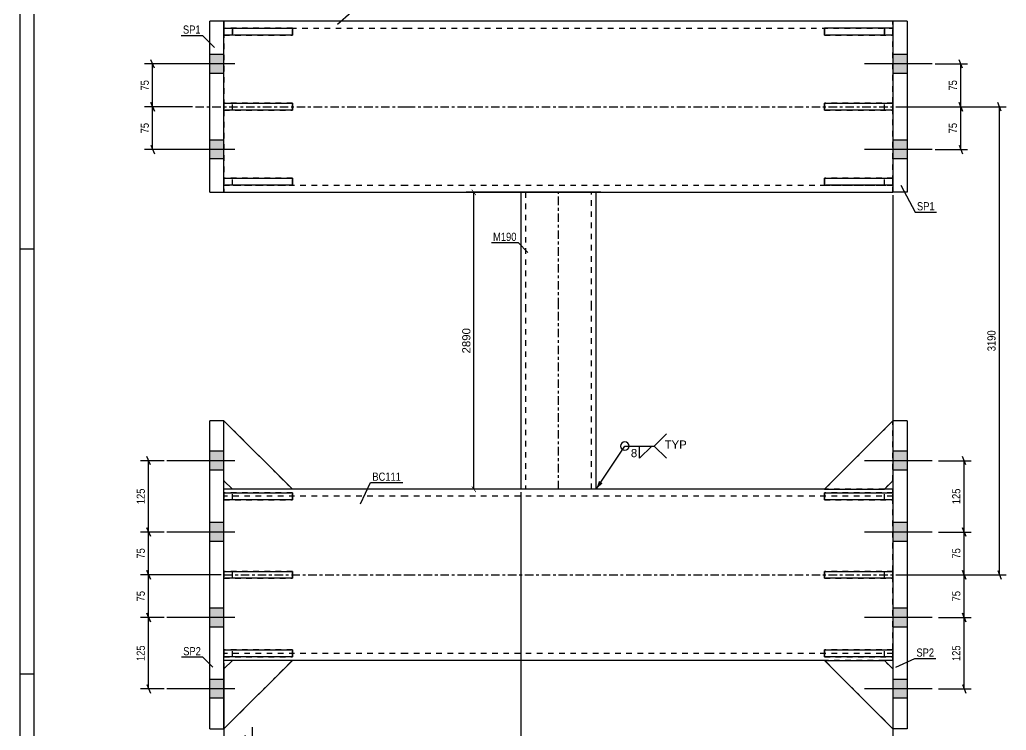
# Model space of a CAD drawing. Header units: millimetres. Extents: x 0 to 841, y 0 to 594.
# Drawn here: x 0 to 346, y 129.4 to 378.5 of the extents above; entities that cross this region are included whole.
import ezdxf

# ---------------------------------------------------------------- set-up
doc = ezdxf.new("R2010")
doc.units = ezdxf.units.MM
doc.linetypes.add('DXK_LINE_DOT2', pattern=[3.9198, 1.9599, -1.9599])
doc.linetypes.add('DXK_LINE_DOT3', pattern=[5.9187, 2.979, -0.9799, 0.9799, -0.9799])
doc.styles.add('Arial', font='ARIAL.TTF', dxfattribs={"height": 0.2})
doc.styles.add('Arial Narrow', font='ARIALN.TTF', dxfattribs={"height": 0.2})

# ---------------------------------------------------------------- blocks, each defined once
blk = doc.blocks.new('Unknown-389632061-1163')
at = {"color": 5, "linetype": 'Continuous'}
for p, q in [((0, 594), (0, 0)), ((5, 589), (5, 5)), ((5, 298), (0, 298)), ((5, 149), (0, 149))]:
    blk.add_line(p, q, dxfattribs=at)
blk = doc.blocks.new('Part-389632061-2436 - 2425')
at = {"color": 2, "linetype": 'Continuous'}
for p, q in [((282.21, 185.08), (306.21, 185.08)), ((282.21, 182.68), (282.21, 185.08)), ((306.21, 185.08), (306.21, 182.68)), ((306.21, 182.68), (282.21, 182.68))]:
    blk.add_line(p, q, dxfattribs=at)
at = {"color": 7, "linetype": 'DXK_LINE_DOT2'}
blk.add_line((303.21, 182.68), (303.21, 185.08), dxfattribs=at)
blk = doc.blocks.new('Part-389632061-2581 - 2425')
at = {"color": 2, "linetype": 'Continuous'}
for p, q in [((71.61, 375.48), (95.61, 375.48)), ((71.61, 375.48), (71.61, 373.08)), ((95.61, 375.48), (95.61, 373.08)), ((95.61, 373.08), (71.61, 373.08))]:
    blk.add_line(p, q, dxfattribs=at)
at = {"color": 7, "linetype": 'DXK_LINE_DOT2'}
blk.add_line((74.61, 373.08), (74.61, 375.48), dxfattribs=at)
blk = doc.blocks.new('Part-389632061-2570 - 2425')
at = {"color": 7, "linetype": 'DXK_LINE_DOT2'}
for p, q in [((95.61, 375.48), (71.61, 375.48)), ((71.61, 375.48), (71.61, 373.08)), ((74.61, 375.48), (74.61, 373.08)), ((95.61, 373.08), (95.61, 375.48)), ((71.61, 373.08), (95.61, 373.08))]:
    blk.add_line(p, q, dxfattribs=at)
blk = doc.blocks.new('Part-389632061-2511 - 2425')
at = {"color": 7, "linetype": 'DXK_LINE_DOT2'}
for p, q in [((95.61, 157.58), (71.61, 157.58)), ((71.61, 157.58), (71.61, 155.18)), ((74.61, 155.18), (74.61, 157.58)), ((95.61, 155.18), (95.61, 157.58)), ((71.61, 155.18), (95.61, 155.18))]:
    blk.add_line(p, q, dxfattribs=at)
blk = doc.blocks.new('Part-389632061-2431 - 2425')
at = {"color": 2, "linetype": 'Continuous'}
for p, q in [((282.21, 212.58), (306.21, 212.58)), ((282.21, 210.18), (282.21, 212.58)), ((306.21, 212.58), (306.21, 210.18)), ((306.21, 210.18), (282.21, 210.18))]:
    blk.add_line(p, q, dxfattribs=at)
at = {"color": 7, "linetype": 'DXK_LINE_DOT2'}
blk.add_line((303.21, 210.18), (303.21, 212.58), dxfattribs=at)
blk = doc.blocks.new('Part-389632061-2441 - 2425')
at = {"color": 2, "linetype": 'Continuous'}
for p, q in [((66.61, 317.98), (66.61, 377.98)), ((71.61, 377.98), (66.61, 377.98)), ((71.61, 317.98), (71.61, 377.98)), ((66.61, 317.98), (71.61, 317.98))]:
    blk.add_line(p, q, dxfattribs=at)
blk = doc.blocks.new('Part-389632061-2446 - 2425')
at = {"color": 2, "linetype": 'Continuous'}
for p, q in [((66.61, 129.88), (66.61, 237.88)), ((71.61, 237.88), (66.61, 237.88)), ((71.61, 129.88), (71.61, 237.88)), ((66.61, 129.88), (71.61, 129.88))]:
    blk.add_line(p, q, dxfattribs=at)
blk = doc.blocks.new('Part-389632061-2563 - 2425')
at = {"color": 2, "linetype": 'Continuous'}
for p, q in [((74.61, 213.88), (71.61, 213.88)), ((135.61, 213.88), (95.61, 213.88)), ((242.11, 213.88), (135.71, 213.88)), ((282.21, 213.88), (242.21, 213.88)), ((306.21, 213.88), (303.21, 213.88)), ((74.61, 153.88), (71.61, 153.88)), ((135.61, 153.88), (95.61, 153.88)), ((242.11, 153.88), (135.71, 153.88)), ((282.21, 153.88), (242.21, 153.88)), ((306.21, 153.88), (303.21, 153.88))]:
    blk.add_line(p, q, dxfattribs=at)
at = {"color": 7, "linetype": 'DXK_LINE_DOT2'}
for p, q in [((71.61, 153.88), (71.61, 213.88)), ((135.61, 211.48), (71.61, 211.48)), ((95.61, 213.88), (74.61, 213.88)), ((242.11, 211.48), (135.71, 211.48)), ((306.21, 211.48), (242.21, 211.48)), ((303.21, 213.88), (282.21, 213.88)), ((306.21, 153.88), (306.21, 213.88)), ((135.61, 156.28), (71.61, 156.28)), ((242.11, 156.28), (135.71, 156.28)), ((306.21, 156.28), (242.21, 156.28)), ((95.61, 153.88), (74.61, 153.88)), ((303.21, 153.88), (282.21, 153.88))]:
    blk.add_line(p, q, dxfattribs=at)
at = {"color": 7, "linetype": 'DXK_LINE_DOT3'}
for p, q in [((71.61, 183.88), (135.61, 183.88)), ((135.71, 183.88), (242.11, 183.88)), ((242.21, 183.88), (306.21, 183.88))]:
    blk.add_line(p, q, dxfattribs=at)
blk = doc.blocks.new('Part-389632061-2510 - 2425')
at = {"color": 7, "linetype": 'DXK_LINE_DOT2'}
for p, q in [((95.61, 212.58), (71.61, 212.58)), ((71.61, 212.58), (71.61, 210.18)), ((74.61, 210.18), (74.61, 212.58)), ((95.61, 210.18), (95.61, 212.58)), ((71.61, 210.18), (95.61, 210.18))]:
    blk.add_line(p, q, dxfattribs=at)
blk = doc.blocks.new('Part-389632061-2451 - 2425')
at = {"color": 2, "linetype": 'Continuous'}
for p, q in [((311.21, 377.98), (306.21, 377.98)), ((306.21, 377.98), (306.21, 317.98)), ((311.21, 377.98), (311.21, 317.98)), ((311.21, 317.98), (306.21, 317.98))]:
    blk.add_line(p, q, dxfattribs=at)
blk = doc.blocks.new('Part-389632061-2516 - 2425')
at = {"color": 2, "linetype": 'Continuous'}
for p, q in [((282.21, 349.18), (306.21, 349.18)), ((282.21, 346.78), (282.21, 349.18)), ((306.21, 346.78), (282.21, 346.78)), ((306.21, 349.18), (306.21, 346.78))]:
    blk.add_line(p, q, dxfattribs=at)
at = {"color": 7, "linetype": 'DXK_LINE_DOT2'}
blk.add_line((303.21, 346.78), (303.21, 349.18), dxfattribs=at)
blk = doc.blocks.new('Part-389632061-2456 - 2425')
at = {"color": 2, "linetype": 'Continuous'}
for p, q in [((311.21, 237.88), (306.21, 237.88)), ((306.21, 237.88), (306.21, 129.88)), ((311.21, 237.88), (311.21, 129.88)), ((311.21, 129.88), (306.21, 129.88))]:
    blk.add_line(p, q, dxfattribs=at)
blk = doc.blocks.new('Part-389632061-2568 - 2425')
at = {"color": 2, "linetype": 'Continuous'}
for p, q in [((135.61, 377.98), (71.61, 377.98)), ((242.11, 377.98), (135.71, 377.98)), ((306.21, 377.98), (242.21, 377.98)), ((71.61, 317.98), (135.61, 317.98)), ((135.71, 317.98), (242.11, 317.98)), ((242.21, 317.98), (306.21, 317.98))]:
    blk.add_line(p, q, dxfattribs=at)
at = {"color": 7, "linetype": 'DXK_LINE_DOT2'}
for p, q in [((71.61, 377.98), (71.61, 317.98)), ((306.21, 317.98), (306.21, 377.98)), ((71.61, 375.58), (135.61, 375.58)), ((135.71, 375.58), (242.11, 375.58)), ((242.21, 375.58), (306.21, 375.58)), ((135.61, 320.38), (71.61, 320.38)), ((242.11, 320.38), (135.71, 320.38)), ((306.21, 320.38), (242.21, 320.38))]:
    blk.add_line(p, q, dxfattribs=at)
at = {"color": 7, "linetype": 'DXK_LINE_DOT3'}
for p, q in [((61.61, 347.98), (135.61, 347.98)), ((135.71, 347.98), (242.11, 347.98)), ((242.21, 347.98), (316.21, 347.98))]:
    blk.add_line(p, q, dxfattribs=at)
blk = doc.blocks.new('Part-389632061-2521 - 2425')
at = {"color": 2, "linetype": 'Continuous'}
for p, q in [((306.21, 375.48), (282.21, 375.48)), ((282.21, 373.08), (282.21, 375.48)), ((306.21, 375.48), (306.21, 373.08)), ((306.21, 373.08), (282.21, 373.08))]:
    blk.add_line(p, q, dxfattribs=at)
at = {"color": 7, "linetype": 'DXK_LINE_DOT2'}
blk.add_line((303.21, 373.08), (303.21, 375.48), dxfattribs=at)
blk = doc.blocks.new('Part-389632061-2461 - 2425')
at = {"color": 2, "linetype": 'Continuous'}
for p, q in [((175.71, 317.98), (175.71, 277.98)), ((202.11, 277.98), (202.11, 317.98)), ((175.71, 277.88), (175.71, 213.88)), ((202.11, 213.88), (202.11, 277.88))]:
    blk.add_line(p, q, dxfattribs=at)
at = {"color": 7, "linetype": 'DXK_LINE_DOT2'}
for p, q in [((202.11, 317.98), (175.71, 317.98)), ((177.31, 317.98), (177.31, 277.98)), ((200.51, 277.98), (200.51, 317.98)), ((177.31, 277.88), (177.31, 213.88)), ((200.51, 213.88), (200.51, 277.88)), ((202.11, 213.88), (175.71, 213.88))]:
    blk.add_line(p, q, dxfattribs=at)
at = {"color": 7, "linetype": 'DXK_LINE_DOT3'}
for p, q in [((188.91, 277.98), (188.91, 317.98)), ((188.91, 213.88), (188.91, 277.88))]:
    blk.add_line(p, q, dxfattribs=at)
blk = doc.blocks.new('Part-389632061-2466 - 2425')
at = {"color": 2, "linetype": 'Continuous'}
for p, q in [((282.21, 157.58), (306.21, 157.58)), ((282.21, 155.18), (282.21, 157.58)), ((306.21, 157.58), (306.21, 155.18)), ((306.21, 155.18), (282.21, 155.18))]:
    blk.add_line(p, q, dxfattribs=at)
at = {"color": 7, "linetype": 'DXK_LINE_DOT2'}
blk.add_line((303.21, 155.18), (303.21, 157.58), dxfattribs=at)
blk = doc.blocks.new('Part-389632061-2467 - 2425')
at = {"color": 7, "linetype": 'DXK_LINE_DOT2'}
for p, q in [((306.21, 185.08), (282.21, 185.08)), ((282.21, 185.08), (282.21, 182.68)), ((303.21, 182.68), (303.21, 185.08)), ((306.21, 182.68), (306.21, 185.08)), ((282.21, 182.68), (306.21, 182.68))]:
    blk.add_line(p, q, dxfattribs=at)
blk = doc.blocks.new('Part-389632061-2468 - 2425')
at = {"color": 7, "linetype": 'DXK_LINE_DOT2'}
for p, q in [((306.21, 212.58), (282.21, 212.58)), ((282.21, 212.58), (282.21, 210.18)), ((303.21, 210.18), (303.21, 212.58)), ((306.21, 210.18), (306.21, 212.58)), ((282.21, 210.18), (306.21, 210.18))]:
    blk.add_line(p, q, dxfattribs=at)
blk = doc.blocks.new('Part-389632061-2469 - 2425')
at = {"color": 7, "linetype": 'DXK_LINE_DOT2'}
for p, q in [((306.21, 157.58), (282.21, 157.58)), ((282.21, 157.58), (282.21, 155.18)), ((303.21, 155.18), (303.21, 157.58)), ((306.21, 155.18), (306.21, 157.58)), ((282.21, 155.18), (306.21, 155.18))]:
    blk.add_line(p, q, dxfattribs=at)
blk = doc.blocks.new('Part-389632061-2534 - 2425')
at = {"color": 2, "linetype": 'Continuous'}
for p, q in [((71.61, 346.78), (71.61, 349.18)), ((71.61, 349.18), (95.61, 349.18)), ((95.61, 346.78), (71.61, 346.78)), ((95.61, 349.18), (95.61, 346.78))]:
    blk.add_line(p, q, dxfattribs=at)
at = {"color": 7, "linetype": 'DXK_LINE_DOT2'}
blk.add_line((74.61, 346.78), (74.61, 349.18), dxfattribs=at)
blk = doc.blocks.new('Part-389632061-2470 - 2425')
at = {"color": 7, "linetype": 'DXK_LINE_DOT2'}
for p, q in [((282.21, 153.88), (303.21, 153.88)), ((306.21, 129.88), (282.21, 153.88)), ((303.21, 153.88), (306.21, 150.88)), ((306.21, 150.88), (306.21, 129.88))]:
    blk.add_line(p, q, dxfattribs=at)
blk = doc.blocks.new('Part-389632061-2475 - 2425')
at = {"color": 2, "linetype": 'Continuous'}
for p, q in [((306.21, 129.88), (282.21, 153.88)), ((282.21, 153.88), (303.21, 153.88)), ((303.21, 153.88), (306.21, 150.88))]:
    blk.add_line(p, q, dxfattribs=at)
at = {"color": 7, "linetype": 'DXK_LINE_DOT2'}
blk.add_line((306.21, 150.88), (306.21, 129.88), dxfattribs=at)
blk = doc.blocks.new('Part-389632061-2476 - 2425')
at = {"color": 7, "linetype": 'DXK_LINE_DOT2'}
for p, q in [((306.21, 237.88), (282.21, 213.88)), ((306.21, 216.88), (306.21, 237.88)), ((303.21, 213.88), (306.21, 216.88)), ((282.21, 213.88), (303.21, 213.88))]:
    blk.add_line(p, q, dxfattribs=at)
blk = doc.blocks.new('Part-389632061-2481 - 2425')
at = {"color": 2, "linetype": 'Continuous'}
for p, q in [((306.21, 237.88), (282.21, 213.88)), ((303.21, 213.88), (306.21, 216.88)), ((282.21, 213.88), (303.21, 213.88))]:
    blk.add_line(p, q, dxfattribs=at)
at = {"color": 7, "linetype": 'DXK_LINE_DOT2'}
blk.add_line((306.21, 216.88), (306.21, 237.88), dxfattribs=at)
blk = doc.blocks.new('Part-389632061-2482 - 2425')
at = {"color": 7, "linetype": 'DXK_LINE_DOT2'}
for p, q in [((74.61, 153.88), (71.61, 150.88)), ((71.61, 129.88), (95.61, 153.88)), ((95.61, 153.88), (74.61, 153.88)), ((71.61, 150.88), (71.61, 129.88))]:
    blk.add_line(p, q, dxfattribs=at)
blk = doc.blocks.new('Part-389632061-2487 - 2425')
at = {"color": 2, "linetype": 'Continuous'}
for p, q in [((71.61, 150.88), (74.61, 153.88)), ((71.61, 129.88), (95.61, 153.88)), ((95.61, 153.88), (74.61, 153.88))]:
    blk.add_line(p, q, dxfattribs=at)
at = {"color": 7, "linetype": 'DXK_LINE_DOT2'}
blk.add_line((71.61, 129.88), (71.61, 150.88), dxfattribs=at)
blk = doc.blocks.new('Part-389632061-2488 - 2425')
at = {"color": 7, "linetype": 'DXK_LINE_DOT2'}
for p, q in [((71.61, 216.88), (71.61, 237.88)), ((71.61, 237.88), (95.61, 213.88)), ((74.61, 213.88), (71.61, 216.88)), ((95.61, 213.88), (74.61, 213.88))]:
    blk.add_line(p, q, dxfattribs=at)
blk = doc.blocks.new('Part-389632061-2569 - 2425')
at = {"color": 7, "linetype": 'DXK_LINE_DOT2'}
for p, q in [((95.61, 322.88), (71.61, 322.88)), ((71.61, 322.88), (71.61, 320.48)), ((74.61, 320.48), (74.61, 322.88)), ((95.61, 320.48), (95.61, 322.88)), ((71.61, 320.48), (95.61, 320.48))]:
    blk.add_line(p, q, dxfattribs=at)
blk = doc.blocks.new('Bolt-389632061-2557 - 2425')
at = {"linetype": 'Continuous'}
for points in [[(306.21, 366.28), (306.21, 359.68), (311.21, 359.68), (311.21, 366.28)], [(306.21, 366.28), (306.21, 359.68), (311.21, 359.68), (311.21, 366.28)], [(306.21, 336.28), (306.21, 329.68), (311.21, 329.68), (311.21, 336.28)], [(306.21, 336.28), (306.21, 329.68), (311.21, 329.68), (311.21, 336.28)]]:
    blk.add_hatch(color=1, dxfattribs=at).paths.add_polyline_path(points)
at = {"color": 1, "linetype": 'Continuous'}
for p, q in [((311.21, 366.28), (306.21, 366.28)), ((311.21, 366.28), (306.21, 366.28)), ((320.01, 362.98), (296.21, 362.98)), ((320.01, 362.98), (296.21, 362.98)), ((311.21, 359.68), (306.21, 359.68)), ((311.21, 359.68), (306.21, 359.68)), ((311.21, 336.28), (306.21, 336.28)), ((311.21, 336.28), (306.21, 336.28)), ((320.01, 332.98), (296.21, 332.98)), ((320.01, 332.98), (296.21, 332.98)), ((311.21, 329.68), (306.21, 329.68)), ((311.21, 329.68), (306.21, 329.68))]:
    blk.add_line(p, q, dxfattribs=at)
blk = doc.blocks.new('Part-389632061-2493 - 2425')
at = {"color": 2, "linetype": 'Continuous'}
for p, q in [((71.61, 237.88), (95.61, 213.88)), ((74.61, 213.88), (71.61, 216.88)), ((95.61, 213.88), (74.61, 213.88))]:
    blk.add_line(p, q, dxfattribs=at)
at = {"color": 7, "linetype": 'DXK_LINE_DOT2'}
blk.add_line((71.61, 216.88), (71.61, 237.88), dxfattribs=at)
blk = doc.blocks.new('Part-389632061-2498 - 2425')
at = {"color": 2, "linetype": 'Continuous'}
for p, q in [((71.61, 182.68), (71.61, 185.08)), ((71.61, 185.08), (95.61, 185.08)), ((95.61, 185.08), (95.61, 182.68)), ((95.61, 182.68), (71.61, 182.68))]:
    blk.add_line(p, q, dxfattribs=at)
at = {"color": 7, "linetype": 'DXK_LINE_DOT2'}
blk.add_line((74.61, 182.68), (74.61, 185.08), dxfattribs=at)
blk = doc.blocks.new('Part-389632061-2503 - 2425')
at = {"color": 2, "linetype": 'Continuous'}
for p, q in [((71.61, 210.18), (71.61, 212.58)), ((71.61, 212.58), (95.61, 212.58)), ((95.61, 212.58), (95.61, 210.18)), ((95.61, 210.18), (71.61, 210.18))]:
    blk.add_line(p, q, dxfattribs=at)
at = {"color": 7, "linetype": 'DXK_LINE_DOT2'}
blk.add_line((74.61, 210.18), (74.61, 212.58), dxfattribs=at)
blk = doc.blocks.new('Part-389632061-2508 - 2425')
at = {"color": 2, "linetype": 'Continuous'}
for p, q in [((71.61, 155.18), (71.61, 157.58)), ((71.61, 157.58), (95.61, 157.58)), ((95.61, 157.58), (95.61, 155.18)), ((95.61, 155.18), (71.61, 155.18))]:
    blk.add_line(p, q, dxfattribs=at)
at = {"color": 7, "linetype": 'DXK_LINE_DOT2'}
blk.add_line((74.61, 155.18), (74.61, 157.58), dxfattribs=at)
blk = doc.blocks.new('Part-389632061-2509 - 2425')
at = {"color": 7, "linetype": 'DXK_LINE_DOT2'}
for p, q in [((95.61, 185.08), (71.61, 185.08)), ((71.61, 185.08), (71.61, 182.68)), ((74.61, 182.68), (74.61, 185.08)), ((95.61, 182.68), (95.61, 185.08)), ((71.61, 182.68), (95.61, 182.68))]:
    blk.add_line(p, q, dxfattribs=at)
blk = doc.blocks.new('Part-389632061-2526 - 2425')
at = {"color": 2, "linetype": 'Continuous'}
for p, q in [((282.21, 322.88), (306.21, 322.88)), ((282.21, 320.48), (282.21, 322.88)), ((306.21, 322.88), (306.21, 320.48)), ((306.21, 320.48), (282.21, 320.48))]:
    blk.add_line(p, q, dxfattribs=at)
at = {"color": 7, "linetype": 'DXK_LINE_DOT2'}
blk.add_line((303.21, 320.48), (303.21, 322.88), dxfattribs=at)
blk = doc.blocks.new('Part-389632061-2527 - 2425')
at = {"color": 7, "linetype": 'DXK_LINE_DOT2'}
for p, q in [((306.21, 349.18), (282.21, 349.18)), ((282.21, 349.18), (282.21, 346.78)), ((282.21, 346.78), (306.21, 346.78)), ((303.21, 346.78), (303.21, 349.18)), ((306.21, 346.78), (306.21, 349.18))]:
    blk.add_line(p, q, dxfattribs=at)
blk = doc.blocks.new('Part-389632061-2528 - 2425')
at = {"color": 7, "linetype": 'DXK_LINE_DOT2'}
for p, q in [((306.21, 375.48), (282.21, 375.48)), ((282.21, 375.48), (282.21, 373.08)), ((303.21, 375.48), (303.21, 373.08)), ((306.21, 373.08), (306.21, 375.48)), ((282.21, 373.08), (306.21, 373.08))]:
    blk.add_line(p, q, dxfattribs=at)
blk = doc.blocks.new('Part-389632061-2576 - 2425')
at = {"color": 2, "linetype": 'Continuous'}
for p, q in [((71.61, 320.48), (71.61, 322.88)), ((71.61, 322.88), (95.61, 322.88)), ((95.61, 322.88), (95.61, 320.48)), ((95.61, 320.48), (71.61, 320.48))]:
    blk.add_line(p, q, dxfattribs=at)
at = {"color": 7, "linetype": 'DXK_LINE_DOT2'}
blk.add_line((74.61, 320.48), (74.61, 322.88), dxfattribs=at)
blk = doc.blocks.new('Part-389632061-2529 - 2425')
at = {"color": 7, "linetype": 'DXK_LINE_DOT2'}
for p, q in [((306.21, 322.88), (282.21, 322.88)), ((282.21, 322.88), (282.21, 320.48)), ((303.21, 320.48), (303.21, 322.88)), ((306.21, 320.48), (306.21, 322.88)), ((282.21, 320.48), (306.21, 320.48))]:
    blk.add_line(p, q, dxfattribs=at)
blk = doc.blocks.new('Bolt-389632061-2555 - 2425')
at = {"linetype": 'Continuous'}
for points in [[(66.61, 366.28), (66.61, 359.68), (71.61, 359.68), (71.61, 366.28)], [(66.61, 366.28), (66.61, 359.68), (71.61, 359.68), (71.61, 366.28)], [(66.61, 336.28), (66.61, 329.68), (71.61, 329.68), (71.61, 336.28)], [(66.61, 336.28), (66.61, 329.68), (71.61, 329.68), (71.61, 336.28)]]:
    blk.add_hatch(color=1, dxfattribs=at).paths.add_polyline_path(points)
at = {"color": 1, "linetype": 'Continuous'}
for p, q in [((71.61, 366.28), (66.61, 366.28)), ((71.61, 366.28), (66.61, 366.28)), ((75.41, 362.98), (51.61, 362.98)), ((75.41, 362.98), (51.61, 362.98)), ((71.61, 359.68), (66.61, 359.68)), ((71.61, 359.68), (66.61, 359.68)), ((71.61, 336.28), (66.61, 336.28)), ((71.61, 336.28), (66.61, 336.28)), ((75.41, 332.98), (51.61, 332.98)), ((75.41, 332.98), (51.61, 332.98)), ((71.61, 329.68), (66.61, 329.68)), ((71.61, 329.68), (66.61, 329.68))]:
    blk.add_line(p, q, dxfattribs=at)
blk = doc.blocks.new('Bolt-389632061-2556 - 2425')
at = {"linetype": 'Continuous'}
for points in [[(66.61, 227.18), (66.61, 220.58), (71.61, 220.58), (71.61, 227.18)], [(66.61, 227.18), (66.61, 220.58), (71.61, 220.58), (71.61, 227.18)], [(66.61, 227.18), (66.61, 220.58), (71.61, 220.58), (71.61, 227.18)], [(66.61, 202.18), (66.61, 195.58), (71.61, 195.58), (71.61, 202.18)], [(66.61, 202.18), (66.61, 195.58), (71.61, 195.58), (71.61, 202.18)], [(66.61, 172.18), (66.61, 165.58), (71.61, 165.58), (71.61, 172.18)], [(66.61, 172.18), (66.61, 165.58), (71.61, 165.58), (71.61, 172.18)], [(66.61, 147.18), (66.61, 140.58), (71.61, 140.58), (71.61, 147.18)], [(66.61, 147.18), (66.61, 140.58), (71.61, 140.58), (71.61, 147.18)], [(66.61, 147.18), (66.61, 140.58), (71.61, 140.58), (71.61, 147.18)]]:
    blk.add_hatch(color=1, dxfattribs=at).paths.add_polyline_path(points)
at = {"color": 1, "linetype": 'Continuous'}
for p, q in [((71.61, 227.18), (66.61, 227.18)), ((71.61, 227.18), (66.61, 227.18)), ((71.61, 227.18), (66.61, 227.18)), ((75.41, 223.88), (51.61, 223.88)), ((75.41, 223.88), (51.61, 223.88)), ((75.41, 223.88), (51.61, 223.88)), ((71.61, 220.58), (66.61, 220.58)), ((71.61, 220.58), (66.61, 220.58)), ((71.61, 220.58), (66.61, 220.58)), ((71.61, 202.18), (66.61, 202.18)), ((71.61, 202.18), (66.61, 202.18)), ((75.41, 198.88), (51.61, 198.88)), ((75.41, 198.88), (51.61, 198.88)), ((71.61, 195.58), (66.61, 195.58)), ((71.61, 195.58), (66.61, 195.58)), ((71.61, 172.18), (66.61, 172.18)), ((71.61, 172.18), (66.61, 172.18)), ((75.41, 168.88), (51.61, 168.88)), ((75.41, 168.88), (51.61, 168.88)), ((71.61, 165.58), (66.61, 165.58)), ((71.61, 165.58), (66.61, 165.58)), ((71.61, 147.18), (66.61, 147.18)), ((71.61, 147.18), (66.61, 147.18)), ((71.61, 147.18), (66.61, 147.18)), ((75.41, 143.88), (51.61, 143.88)), ((75.41, 143.88), (51.61, 143.88)), ((75.41, 143.88), (51.61, 143.88)), ((71.61, 140.58), (66.61, 140.58)), ((71.61, 140.58), (66.61, 140.58)), ((71.61, 140.58), (66.61, 140.58))]:
    blk.add_line(p, q, dxfattribs=at)
blk = doc.blocks.new('Bolt-389632061-2558 - 2425')
at = {"linetype": 'Continuous'}
for points in [[(306.21, 227.18), (306.21, 220.58), (311.21, 220.58), (311.21, 227.18)], [(306.21, 227.18), (306.21, 220.58), (311.21, 220.58), (311.21, 227.18)], [(306.21, 227.18), (306.21, 220.58), (311.21, 220.58), (311.21, 227.18)], [(306.21, 202.18), (306.21, 195.58), (311.21, 195.58), (311.21, 202.18)], [(306.21, 202.18), (306.21, 195.58), (311.21, 195.58), (311.21, 202.18)], [(306.21, 172.18), (306.21, 165.58), (311.21, 165.58), (311.21, 172.18)], [(306.21, 172.18), (306.21, 165.58), (311.21, 165.58), (311.21, 172.18)], [(306.21, 147.18), (306.21, 140.58), (311.21, 140.58), (311.21, 147.18)], [(306.21, 147.18), (306.21, 140.58), (311.21, 140.58), (311.21, 147.18)], [(306.21, 147.18), (306.21, 140.58), (311.21, 140.58), (311.21, 147.18)]]:
    blk.add_hatch(color=1, dxfattribs=at).paths.add_polyline_path(points)
at = {"color": 1, "linetype": 'Continuous'}
for p, q in [((311.21, 227.18), (306.21, 227.18)), ((311.21, 227.18), (306.21, 227.18)), ((311.21, 227.18), (306.21, 227.18)), ((320.01, 223.88), (296.21, 223.88)), ((320.01, 223.88), (296.21, 223.88)), ((320.01, 223.88), (296.21, 223.88)), ((311.21, 220.58), (306.21, 220.58)), ((311.21, 220.58), (306.21, 220.58)), ((311.21, 220.58), (306.21, 220.58)), ((311.21, 202.18), (306.21, 202.18)), ((311.21, 202.18), (306.21, 202.18)), ((320.01, 198.88), (296.21, 198.88)), ((320.01, 198.88), (296.21, 198.88)), ((311.21, 195.58), (306.21, 195.58)), ((311.21, 195.58), (306.21, 195.58)), ((311.21, 172.18), (306.21, 172.18)), ((311.21, 172.18), (306.21, 172.18)), ((320.01, 168.88), (296.21, 168.88)), ((320.01, 168.88), (296.21, 168.88)), ((311.21, 165.58), (306.21, 165.58)), ((311.21, 165.58), (306.21, 165.58)), ((311.21, 147.18), (306.21, 147.18)), ((311.21, 147.18), (306.21, 147.18)), ((311.21, 147.18), (306.21, 147.18)), ((320.01, 143.88), (296.21, 143.88)), ((320.01, 143.88), (296.21, 143.88)), ((320.01, 143.88), (296.21, 143.88)), ((311.21, 140.58), (306.21, 140.58)), ((311.21, 140.58), (306.21, 140.58)), ((311.21, 140.58), (306.21, 140.58))]:
    blk.add_line(p, q, dxfattribs=at)
blk = doc.blocks.new('Part-389632061-2571 - 2425')
at = {"color": 7, "linetype": 'DXK_LINE_DOT2'}
for p, q in [((95.61, 349.18), (71.61, 349.18)), ((71.61, 349.18), (71.61, 346.78)), ((71.61, 346.78), (95.61, 346.78)), ((74.61, 346.78), (74.61, 349.18)), ((95.61, 346.78), (95.61, 349.18))]:
    blk.add_line(p, q, dxfattribs=at)
blk = doc.blocks.new('StraightDimension-389632061-2592 - 2425')
at = {"linetype": 'Continuous'}
for points in [[(158.42, 318.88), (158.57, 319.08), (160.07, 317.08), (159.92, 316.88)], [(160.07, 212.98), (159.92, 212.78), (158.42, 214.78), (158.57, 214.98)]]:
    blk.add_hatch(color=7, dxfattribs=at).paths.add_polyline_path(points)
at = {"color": 7, "linetype": 'Continuous'}
for p, q in [((203.75, 317.98), (156.54, 317.98)), ((159.24, 213.88), (159.24, 317.98)), ((174.71, 213.88), (156.54, 213.88))]:
    blk.add_line(p, q, dxfattribs=at)
at = {"color": 0}
blk.add_wipeout([(158.64, 270.98), (154.44, 270.98), (154.44, 260.88), (158.64, 260.88)], dxfattribs=at)
at = {"color": 3, "style": 'Arial'}
blk.add_text('2890', height=2.865, rotation=90.0002, dxfattribs=at).set_placement((158.04, 261.48))
blk = doc.blocks.new('StraightDimension-389632061-2633 - 2425')
at = {"color": 7, "linetype": 'Continuous'}
for p, q in [((306.21, 316.98), (306.21, 109.02)), ((175.71, 212.88), (175.71, 109.02)), ((177.21, 116.81), (174.21, 115.61)), ((175.71, 116.21), (306.21, 116.21)), ((304.71, 115.61), (307.71, 116.81))]:
    blk.add_line(p, q, dxfattribs=at)
at = {"color": 0}
blk.add_wipeout([(244.51, 116.96), (244.51, 120.46), (237.42, 120.46), (237.42, 116.96)], dxfattribs=at)
at = {"color": 0, "linetype": 'Continuous'}
blk.add_wipeout([(305.71, 115.61), (302.21, 115.61), (302.21, 108.52), (305.71, 108.52)], dxfattribs=at)
at = {"color": 3, "style": 'Arial Narrow'}
blk.add_text('2405', height=2.386, dxfattribs=at).set_placement((237.92, 117.46))
at = {"color": 3, "linetype": 'Continuous', "style": 'Arial Narrow'}
blk.add_text('4676', height=2.386, rotation=90.0002, dxfattribs=at).set_placement((305.21, 109.02))
blk = doc.blocks.new('StraightDimension-389632061-2641 - 2425')
at = {"color": 7, "linetype": 'Continuous'}
for p, q in [((175.71, 212.88), (175.71, 109.02)), ((71.61, 152.88), (71.61, 113.59)), ((73.11, 116.81), (70.11, 115.61)), ((71.61, 116.21), (175.71, 116.21)), ((174.21, 115.61), (177.21, 116.81))]:
    blk.add_line(p, q, dxfattribs=at)
at = {"color": 0}
blk.add_wipeout([(127.21, 116.96), (127.21, 120.46), (120.12, 120.46), (120.12, 116.96)], dxfattribs=at)
at = {"color": 0, "linetype": 'Continuous'}
for points in [[(71.11, 115.61), (67.61, 115.61), (67.61, 113.09), (71.11, 113.09)], [(175.21, 115.61), (171.71, 115.61), (171.71, 108.52), (175.21, 108.52)]]:
    blk.add_wipeout(points, dxfattribs=at)
at = {"color": 3, "style": 'Arial Narrow'}
blk.add_text('2271', height=2.386, dxfattribs=at).set_placement((120.62, 117.46))
at = {"color": 3, "linetype": 'Continuous', "style": 'Arial Narrow'}
for s, height, p in [('0', 2.39, (70.61, 113.59)), ('2271', 2.386, (174.71, 109.02))]:
    blk.add_text(s, height=height, rotation=90.0002, dxfattribs=at).set_placement(p)
blk = doc.blocks.new('StraightDimension-389632061-6046 - 2425')
at = {"color": 7, "linetype": 'Continuous'}
for p, q in [((330.61, 346.48), (329.41, 349.48)), ((307.21, 347.98), (332.41, 347.98)), ((330.01, 332.98), (330.01, 347.98)), ((321.01, 332.98), (332.41, 332.98)), ((329.41, 334.48), (330.61, 331.48))]:
    blk.add_line(p, q, dxfattribs=at)
at = {"color": 0}
blk.add_wipeout([(329.26, 342.91), (325.06, 342.91), (325.06, 338.05), (329.26, 338.05)], dxfattribs=at)
at = {"color": 3, "style": 'Arial Narrow'}
blk.add_text('75', height=2.863, rotation=90.0002, dxfattribs=at).set_placement((328.66, 338.65))
blk = doc.blocks.new('StraightDimension-389632061-6115 - 2425')
at = {"color": 7, "linetype": 'Continuous'}
for p, q in [((70.61, 183.88), (42.36, 183.88)), ((45.81, 182.38), (44.61, 185.38)), ((45.21, 168.88), (45.21, 183.88)), ((44.61, 170.38), (45.81, 167.38)), ((50.61, 168.88), (42.36, 168.88))]:
    blk.add_line(p, q, dxfattribs=at)
at = {"color": 0}
blk.add_wipeout([(44.46, 178.81), (40.26, 178.81), (40.26, 173.95), (44.46, 173.95)], dxfattribs=at)
at = {"color": 3, "style": 'Arial Narrow'}
blk.add_text('75', height=2.863, rotation=90.0002, dxfattribs=at).set_placement((43.86, 174.55))
blk = doc.blocks.new('StraightDimension-389632061-6037 - 2425')
at = {"color": 7, "linetype": 'Continuous'}
for p, q in [((344.16, 346.48), (342.96, 349.48)), ((307.21, 347.98), (345.96, 347.98)), ((343.56, 183.88), (343.56, 347.98)), ((307.21, 183.88), (345.96, 183.88)), ((342.96, 185.38), (344.16, 182.38))]:
    blk.add_line(p, q, dxfattribs=at)
at = {"color": 0}
blk.add_wipeout([(342.81, 270.19), (338.61, 270.19), (338.61, 261.67), (342.81, 261.67)], dxfattribs=at)
at = {"color": 3, "style": 'Arial Narrow'}
blk.add_text('3190', height=2.863, rotation=90.0002, dxfattribs=at).set_placement((342.21, 262.27))
blk = doc.blocks.new('StraightDimension-389632061-6045 - 2425')
at = {"color": 7, "linetype": 'Continuous'}
for p, q in [((330.61, 361.48), (329.41, 364.48)), ((321.01, 362.98), (332.41, 362.98)), ((330.01, 347.98), (330.01, 362.98)), ((329.41, 349.48), (330.61, 346.48)), ((307.21, 347.98), (332.41, 347.98))]:
    blk.add_line(p, q, dxfattribs=at)
at = {"color": 0}
blk.add_wipeout([(329.26, 357.91), (325.06, 357.91), (325.06, 353.05), (329.26, 353.05)], dxfattribs=at)
at = {"color": 3, "style": 'Arial Narrow'}
blk.add_text('75', height=2.863, rotation=90.0002, dxfattribs=at).set_placement((328.66, 353.65))
blk = doc.blocks.new('StraightDimension-389632061-6064 - 2425')
at = {"color": 7, "linetype": 'Continuous'}
for p, q in [((331.81, 222.38), (330.61, 225.38)), ((322.21, 223.88), (333.61, 223.88)), ((331.21, 198.88), (331.21, 223.88)), ((322.21, 198.88), (333.61, 198.88)), ((330.61, 200.38), (331.81, 197.38))]:
    blk.add_line(p, q, dxfattribs=at)
at = {"color": 0}
blk.add_wipeout([(330.46, 214.72), (326.26, 214.72), (326.26, 208.04), (330.46, 208.04)], dxfattribs=at)
at = {"color": 3, "style": 'Arial Narrow'}
blk.add_text('125', height=2.863, rotation=90.0002, dxfattribs=at).set_placement((329.86, 208.64))
blk = doc.blocks.new('StraightDimension-389632061-6065 - 2425')
at = {"color": 7, "linetype": 'Continuous'}
for p, q in [((322.21, 198.88), (333.61, 198.88)), ((331.81, 197.38), (330.61, 200.38)), ((331.21, 183.88), (331.21, 198.88)), ((307.21, 183.88), (333.61, 183.88)), ((330.61, 185.38), (331.81, 182.38))]:
    blk.add_line(p, q, dxfattribs=at)
at = {"color": 0}
blk.add_wipeout([(330.46, 193.81), (326.26, 193.81), (326.26, 188.95), (330.46, 188.95)], dxfattribs=at)
at = {"color": 3, "style": 'Arial Narrow'}
blk.add_text('75', height=2.863, rotation=90.0002, dxfattribs=at).set_placement((329.86, 189.55))
blk = doc.blocks.new('StraightDimension-389632061-6066 - 2425')
at = {"color": 7, "linetype": 'Continuous'}
for p, q in [((307.21, 183.88), (333.61, 183.88)), ((331.81, 182.38), (330.61, 185.38)), ((331.21, 168.88), (331.21, 183.88)), ((330.61, 170.38), (331.81, 167.38)), ((322.21, 168.88), (333.61, 168.88))]:
    blk.add_line(p, q, dxfattribs=at)
at = {"color": 0}
blk.add_wipeout([(330.46, 178.81), (326.26, 178.81), (326.26, 173.95), (330.46, 173.95)], dxfattribs=at)
at = {"color": 3, "style": 'Arial Narrow'}
blk.add_text('75', height=2.863, rotation=90.0002, dxfattribs=at).set_placement((329.86, 174.55))
blk = doc.blocks.new('StraightDimension-389632061-6067 - 2425')
at = {"color": 7, "linetype": 'Continuous'}
for p, q in [((331.81, 167.38), (330.61, 170.38)), ((322.21, 168.88), (333.61, 168.88)), ((331.21, 143.88), (331.21, 168.88)), ((330.61, 145.38), (331.81, 142.38)), ((322.21, 143.88), (333.61, 143.88))]:
    blk.add_line(p, q, dxfattribs=at)
at = {"color": 0}
blk.add_wipeout([(330.46, 159.72), (326.26, 159.72), (326.26, 153.04), (330.46, 153.04)], dxfattribs=at)
at = {"color": 3, "style": 'Arial Narrow'}
blk.add_text('125', height=2.863, rotation=90.0002, dxfattribs=at).set_placement((329.86, 153.64))
blk = doc.blocks.new('StraightDimension-389632061-6092 - 2425')
at = {"color": 7, "linetype": 'Continuous'}
for p, q in [((47.21, 361.48), (46.01, 364.48)), ((55.61, 362.98), (43.76, 362.98)), ((46.61, 347.98), (46.61, 362.98)), ((46.01, 349.48), (47.21, 346.48)), ((60.61, 347.98), (43.76, 347.98))]:
    blk.add_line(p, q, dxfattribs=at)
at = {"color": 0}
blk.add_wipeout([(45.86, 357.91), (41.66, 357.91), (41.66, 353.05), (45.86, 353.05)], dxfattribs=at)
at = {"color": 3, "style": 'Arial Narrow'}
blk.add_text('75', height=2.863, rotation=90.0002, dxfattribs=at).set_placement((45.26, 353.65))
blk = doc.blocks.new('StraightDimension-389632061-6093 - 2425')
at = {"color": 7, "linetype": 'Continuous'}
for p, q in [((47.21, 346.48), (46.01, 349.48)), ((60.61, 347.98), (43.76, 347.98)), ((46.61, 332.98), (46.61, 347.98)), ((55.61, 332.98), (43.76, 332.98)), ((46.01, 334.48), (47.21, 331.48))]:
    blk.add_line(p, q, dxfattribs=at)
at = {"color": 0}
blk.add_wipeout([(45.86, 342.91), (41.66, 342.91), (41.66, 338.05), (45.86, 338.05)], dxfattribs=at)
at = {"color": 3, "style": 'Arial Narrow'}
blk.add_text('75', height=2.863, rotation=90.0002, dxfattribs=at).set_placement((45.26, 338.65))
blk = doc.blocks.new('StraightDimension-389632061-6113 - 2425')
at = {"color": 7, "linetype": 'Continuous'}
for p, q in [((45.81, 222.38), (44.61, 225.38)), ((50.61, 223.88), (42.36, 223.88)), ((45.21, 198.88), (45.21, 223.88)), ((50.61, 198.88), (42.36, 198.88)), ((44.61, 200.38), (45.81, 197.38))]:
    blk.add_line(p, q, dxfattribs=at)
at = {"color": 0}
blk.add_wipeout([(44.46, 214.72), (40.26, 214.72), (40.26, 208.04), (44.46, 208.04)], dxfattribs=at)
at = {"color": 3, "style": 'Arial Narrow'}
blk.add_text('125', height=2.863, rotation=90.0002, dxfattribs=at).set_placement((43.86, 208.64))
blk = doc.blocks.new('StraightDimension-389632061-6114 - 2425')
at = {"color": 7, "linetype": 'Continuous'}
for p, q in [((50.61, 198.88), (42.36, 198.88)), ((45.81, 197.38), (44.61, 200.38)), ((45.21, 183.88), (45.21, 198.88)), ((70.61, 183.88), (42.36, 183.88)), ((44.61, 185.38), (45.81, 182.38))]:
    blk.add_line(p, q, dxfattribs=at)
at = {"color": 0}
blk.add_wipeout([(44.46, 193.81), (40.26, 193.81), (40.26, 188.95), (44.46, 188.95)], dxfattribs=at)
at = {"color": 3, "style": 'Arial Narrow'}
blk.add_text('75', height=2.863, rotation=90.0002, dxfattribs=at).set_placement((43.86, 189.55))
blk = doc.blocks.new('StraightDimension-389632061-6116 - 2425')
at = {"color": 7, "linetype": 'Continuous'}
for p, q in [((45.81, 167.38), (44.61, 170.38)), ((50.61, 168.88), (42.36, 168.88)), ((45.21, 143.88), (45.21, 168.88)), ((44.61, 145.38), (45.81, 142.38)), ((50.61, 143.88), (42.36, 143.88))]:
    blk.add_line(p, q, dxfattribs=at)
at = {"color": 0}
blk.add_wipeout([(44.46, 159.72), (40.26, 159.72), (40.26, 153.04), (44.46, 153.04)], dxfattribs=at)
at = {"color": 3, "style": 'Arial Narrow'}
blk.add_text('125', height=2.863, rotation=90.0002, dxfattribs=at).set_placement((43.86, 153.64))
blk = doc.blocks.new('Mark-389632061-2447 - 2425')
at = {"color": 0}
blk.add_wipeout([(320.86, 311.66), (320.86, 314.66), (314.64, 314.66), (314.64, 311.66)], dxfattribs=at)
blk.add_wipeout([(320.86, 311.66), (320.86, 314.66), (314.64, 314.66), (314.64, 311.66)], dxfattribs=at)
at = {"color": 30, "linetype": 'Continuous'}
for p, q in [((309.01, 320.53), (314.04, 311.06)), ((314.04, 311.06), (321.46, 311.06))]:
    blk.add_line(p, q, dxfattribs=at)
at = {"color": 3, "style": 'Arial Narrow'}
blk.add_text('SP1', height=2.863, dxfattribs=at).set_placement((314.64, 311.66))
blk = doc.blocks.new('Mark-389632061-2559 - 2425')
at = {"color": 0}
blk.add_wipeout([(133.71, 216.85), (133.71, 219.85), (123.66, 219.85), (123.66, 216.85)], dxfattribs=at)
blk.add_wipeout([(133.71, 216.85), (133.71, 219.85), (123.66, 219.85), (123.66, 216.85)], dxfattribs=at)
at = {"color": 30, "linetype": 'Continuous'}
for p, q in [((119.51, 208.71), (123.06, 216.25)), ((123.06, 216.25), (134.31, 216.25))]:
    blk.add_line(p, q, dxfattribs=at)
at = {"color": 3, "style": 'Arial Narrow'}
blk.add_text('BC111', height=2.863, dxfattribs=at).set_placement((123.66, 216.85))
blk = doc.blocks.new('Mark-389632061-2437 - 2425')
at = {"color": 0}
blk.add_wipeout([(63.45, 373.6), (63.45, 376.6), (57.23, 376.6), (57.23, 373.6)], dxfattribs=at)
blk.add_wipeout([(63.45, 373.6), (63.45, 376.6), (57.23, 376.6), (57.23, 373.6)], dxfattribs=at)
at = {"color": 30, "linetype": 'Continuous'}
for p in [(56.63, 373), (68.29, 368.76)]:
    blk.add_line(p, (64.05, 373), dxfattribs=at)
at = {"color": 3, "style": 'Arial Narrow'}
blk.add_text('SP1', height=2.863, dxfattribs=at).set_placement((57.23, 373.6))
blk = doc.blocks.new('SectionMark-389632061-2703 - 2425')
at = {"color": 6, "linetype": 'Continuous'}
for p, q in [((301.71, 398.58), (304.21, 397.33)), ((296.21, 397.33), (304.21, 397.33)), ((296.21, 119.19), (304.21, 119.19)), ((304.21, 119.19), (301.71, 117.94))]:
    blk.add_line(p, q, dxfattribs=at)
at = {"color": 0, "linetype": 'Continuous'}
for points in [[(300.32, 392.08), (300.32, 395.58), (297.21, 395.58), (297.21, 392.08)], [(300.32, 120.94), (300.32, 124.44), (297.21, 124.44), (297.21, 120.94)]]:
    blk.add_wipeout(points, dxfattribs=at)
at = {"linetype": 'Continuous'}
for points in [[(301.71, 396.08), (301.71, 397.33), (304.21, 397.33)], [(301.71, 119.19), (301.71, 120.44), (304.21, 119.19)]]:
    blk.add_hatch(color=6, dxfattribs=at).paths.add_polyline_path(points)
at = {"color": 6, "linetype": 'Continuous'}
for p, q in [((301.71, 396.08), (301.71, 398.58)), ((296.21, 397.33), (296.21, 389.33)), ((304.21, 397.33), (301.71, 396.08)), ((296.21, 119.19), (296.21, 127.19)), ((304.21, 119.19), (301.71, 120.44)), ((301.71, 120.44), (301.71, 117.94))]:
    blk.add_line(p, q, dxfattribs=at)
at = {"color": 3, "linetype": 'Continuous', "style": 'Arial'}
for p in [(297.21, 392.08), (297.21, 120.94)]:
    blk.add_text('A', height=3.34, dxfattribs=at).set_placement(p)
blk = doc.blocks.new('Mark-389632061-2442 - 2425')
at = {"color": 0}
blk.add_wipeout([(63.54, 155.67), (63.54, 158.67), (57.32, 158.67), (57.32, 155.67)], dxfattribs=at)
blk.add_wipeout([(63.54, 155.67), (63.54, 158.67), (57.32, 158.67), (57.32, 155.67)], dxfattribs=at)
at = {"color": 30, "linetype": 'Continuous'}
for p in [(56.72, 155.07), (67.67, 151.54)]:
    blk.add_line(p, (64.14, 155.07), dxfattribs=at)
at = {"color": 3, "style": 'Arial Narrow'}
blk.add_text('SP2', height=2.863, dxfattribs=at).set_placement((57.32, 155.67))
blk = doc.blocks.new('Mark-389632061-2452 - 2425')
at = {"color": 0}
blk.add_wipeout([(320.65, 155.19), (320.65, 158.19), (314.44, 158.19), (314.44, 155.19)], dxfattribs=at)
blk.add_wipeout([(320.65, 155.19), (320.65, 158.19), (314.44, 158.19), (314.44, 155.19)], dxfattribs=at)
at = {"color": 30, "linetype": 'Continuous'}
for p, q in [((307.27, 151.54), (313.84, 154.59)), ((313.84, 154.59), (321.25, 154.59))]:
    blk.add_line(p, q, dxfattribs=at)
at = {"color": 3, "style": 'Arial Narrow'}
blk.add_text('SP2', height=2.863, dxfattribs=at).set_placement((314.44, 155.19))
blk = doc.blocks.new('Mark-389632061-2457 - 2425')
at = {"color": 0}
blk.add_wipeout([(174.21, 300.94), (174.21, 303.94), (165.99, 303.94), (165.99, 300.94)], dxfattribs=at)
blk.add_wipeout([(174.21, 300.94), (174.21, 303.94), (165.99, 303.94), (165.99, 300.94)], dxfattribs=at)
at = {"color": 30, "linetype": 'Continuous'}
for p in [(165.39, 300.34), (178.14, 296.84)]:
    blk.add_line(p, (174.81, 300.34), dxfattribs=at)
at = {"color": 3, "style": 'Arial Narrow'}
blk.add_text('M190', height=2.863, dxfattribs=at).set_placement((165.99, 300.94))
blk = doc.blocks.new('Mark-389632061-2564 - 2425')
at = {"color": 0}
blk.add_wipeout([(124.89, 381.71), (124.89, 384.71), (116.86, 384.71), (116.86, 381.71)], dxfattribs=at)
blk.add_wipeout([(124.89, 381.71), (124.89, 384.71), (116.86, 384.71), (116.86, 381.71)], dxfattribs=at)
at = {"color": 30, "linetype": 'Continuous'}
for p, q in [((111.47, 376.87), (116.26, 381.11)), ((116.26, 381.11), (125.49, 381.11))]:
    blk.add_line(p, q, dxfattribs=at)
at = {"color": 3, "style": 'Arial Narrow'}
blk.add_text('TR21', height=2.863, dxfattribs=at).set_placement((116.86, 381.71))
blk = doc.blocks.new('SectionMark-389632061-2705 - 2425')
at = {"color": 6, "linetype": 'Continuous'}
for p, q in [((73.61, 397.74), (76.11, 398.99)), ((81.61, 397.74), (73.61, 397.74)), ((81.61, 122.46), (73.61, 122.46)), ((76.11, 121.21), (73.61, 122.46))]:
    blk.add_line(p, q, dxfattribs=at)
at = {"color": 0, "linetype": 'Continuous'}
for points in [[(80.61, 392.49), (80.61, 395.99), (77.5, 395.99), (77.5, 392.49)], [(80.61, 124.21), (80.61, 127.71), (77.5, 127.71), (77.5, 124.21)]]:
    blk.add_wipeout(points, dxfattribs=at)
at = {"linetype": 'Continuous'}
for points in [[(76.11, 397.74), (76.11, 396.49), (73.61, 397.74)], [(76.11, 123.71), (76.11, 122.46), (73.61, 122.46)]]:
    blk.add_hatch(color=6, dxfattribs=at).paths.add_polyline_path(points)
at = {"color": 6, "linetype": 'Continuous'}
for p, q in [((76.11, 396.49), (76.11, 398.99)), ((73.61, 397.74), (76.11, 396.49)), ((81.61, 397.74), (81.61, 389.74)), ((81.61, 122.46), (81.61, 130.46)), ((73.61, 122.46), (76.11, 123.71)), ((76.11, 123.71), (76.11, 121.21))]:
    blk.add_line(p, q, dxfattribs=at)
at = {"color": 3, "linetype": 'Continuous', "style": 'Arial'}
for p in [(77.5, 392.49), (77.5, 124.21)]:
    blk.add_text('A', height=3.34, dxfattribs=at).set_placement(p)
blk = doc.blocks.new('WeldMark-389632061-4645 - 2425')
at = {"linetype": 'Continuous'}
blk.add_hatch(color=30, dxfattribs=at).paths.add_polyline_path([(204.4, 215.96), (202.11, 213.88), (203.15, 216.79)])
at = {"color": 3, "linetype": 'Continuous'}
for q in [(226.83, 233.3), (226.83, 224.73)]:
    blk.add_line((222.54, 229.02), q, dxfattribs=at)
at = {"color": 30, "linetype": 'Continuous'}
blk.add_line((202.11, 213.88), (212.22, 229.02), dxfattribs=at)
at = {"color": 3, "linetype": 'Continuous'}
blk.add_arc((212.22, 229.02), 1.5, 90, 270, dxfattribs=at)
at = {"color": 0}
blk.add_wipeout([(216.74, 224.92), (216.74, 228.32), (214.12, 228.32), (214.12, 224.92)], dxfattribs=at)
at = {"color": 30, "linetype": 'Continuous'}
blk.add_line((212.22, 229.02), (222.54, 229.02), dxfattribs=at)
at = {"color": 3, "linetype": 'Continuous'}
for p, q in [((217.4, 229.02), (221.68, 229.02)), ((221.68, 229.02), (217.4, 224.73)), ((217.4, 224.73), (217.4, 229.02))]:
    blk.add_line(p, q, dxfattribs=at)
blk.add_arc((212.22, 229.02), 1.5, 270, 90, dxfattribs=at)
at = {"color": 3, "style": 'Arial'}
blk.add_text('8', height=2.87, dxfattribs=at).set_placement((214.32, 225.12))
at = {"color": 0, "linetype": 'Continuous'}
blk.add_wipeout([(233.92, 228.12), (233.92, 231.12), (226.14, 231.12), (226.14, 228.12)], dxfattribs=at)
blk.add_wipeout([(233.92, 228.12), (233.92, 231.12), (226.14, 231.12), (226.14, 228.12)], dxfattribs=at)
at = {"color": 3, "linetype": 'Continuous', "style": 'Arial'}
blk.add_text('TYP', height=2.865, dxfattribs=at).set_placement((226.14, 228.12))

msp = doc.modelspace()

# ---------------------------------------------------------------- block references
for name in ['Unknown-389632061-1163', 'Part-389632061-2568 - 2425', 'Part-389632061-2441 - 2425', 'Part-389632061-2451 - 2425', 'Part-389632061-2581 - 2425', 'Part-389632061-2570 - 2425', 'Part-389632061-2521 - 2425', 'Part-389632061-2528 - 2425', 'Bolt-389632061-2555 - 2425', 'Bolt-389632061-2557 - 2425', 'Part-389632061-2534 - 2425', 'Part-389632061-2571 - 2425', 'Part-389632061-2516 - 2425', 'Part-389632061-2527 - 2425', 'Part-389632061-2569 - 2425', 'Part-389632061-2576 - 2425', 'Part-389632061-2526 - 2425', 'Part-389632061-2529 - 2425', 'Part-389632061-2461 - 2425', 'Part-389632061-2446 - 2425', 'Part-389632061-2488 - 2425', 'Part-389632061-2493 - 2425', 'Part-389632061-2476 - 2425', 'Part-389632061-2481 - 2425', 'Part-389632061-2456 - 2425', 'Bolt-389632061-2556 - 2425', 'Bolt-389632061-2558 - 2425', 'Part-389632061-2563 - 2425', 'Part-389632061-2510 - 2425', 'Part-389632061-2503 - 2425', 'Part-389632061-2431 - 2425', 'Part-389632061-2468 - 2425', 'Part-389632061-2498 - 2425', 'Part-389632061-2509 - 2425', 'Part-389632061-2436 - 2425', 'Part-389632061-2467 - 2425', 'Part-389632061-2511 - 2425', 'Part-389632061-2508 - 2425', 'Part-389632061-2466 - 2425', 'Part-389632061-2469 - 2425', 'Part-389632061-2482 - 2425', 'Part-389632061-2487 - 2425', 'Part-389632061-2470 - 2425', 'Part-389632061-2475 - 2425']:
    msp.add_blockref(name, (0, 0))

# ---------------------------------------------------------------- next in the draw order: block references
for name in ['Mark-389632061-2564 - 2425', 'Mark-389632061-2437 - 2425', 'StraightDimension-389632061-6092 - 2425', 'StraightDimension-389632061-6046 - 2425', 'StraightDimension-389632061-2592 - 2425', 'StraightDimension-389632061-6113 - 2425']:
    msp.add_blockref(name, (0, 0))

# ---------------------------------------------------------------- next in the draw order: block references
for name in ['StraightDimension-389632061-6093 - 2425', 'StraightDimension-389632061-2633 - 2425']:
    msp.add_blockref(name, (0, 0))

# ---------------------------------------------------------------- next in the draw order: block references
for name in ['SectionMark-389632061-2703 - 2425', 'StraightDimension-389632061-6037 - 2425', 'Mark-389632061-2457 - 2425', 'WeldMark-389632061-4645 - 2425', 'StraightDimension-389632061-2641 - 2425']:
    msp.add_blockref(name, (0, 0))

# ---------------------------------------------------------------- next in the draw order: block references
for name in ['SectionMark-389632061-2705 - 2425', 'StraightDimension-389632061-6045 - 2425', 'Mark-389632061-2447 - 2425', 'StraightDimension-389632061-6064 - 2425', 'Mark-389632061-2559 - 2425', 'StraightDimension-389632061-6115 - 2425', 'Mark-389632061-2442 - 2425']:
    msp.add_blockref(name, (0, 0))

# ---------------------------------------------------------------- next in the draw order: block references
for name in ['StraightDimension-389632061-6114 - 2425', 'StraightDimension-389632061-6065 - 2425', 'StraightDimension-389632061-6116 - 2425']:
    msp.add_blockref(name, (0, 0))

# ---------------------------------------------------------------- next in the draw order: block references
msp.add_blockref('StraightDimension-389632061-6066 - 2425', (0, 0))

# ---------------------------------------------------------------- next in the draw order: block references
msp.add_blockref('StraightDimension-389632061-6067 - 2425', (0, 0))

# ---------------------------------------------------------------- next in the draw order: block references
msp.add_blockref('Mark-389632061-2452 - 2425', (0, 0))

doc.saveas('drawing.dxf')
